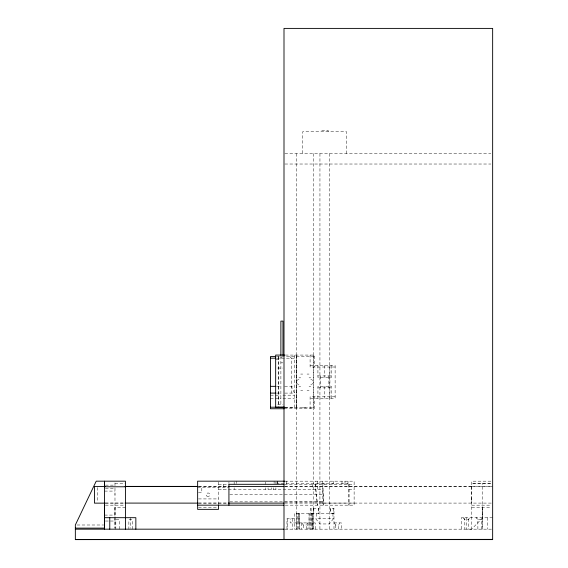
<?xml version="1.0" encoding="UTF-8"?>
<svg xmlns="http://www.w3.org/2000/svg" width="568" height="568" viewBox="0 0 568 568"><rect width="100%" height="100%" fill="white"/><g stroke="black" fill="none" stroke-linecap="round" stroke-linejoin="round"><path stroke-width="0.43" stroke-dasharray="2.84 2.13" d="M114.984 507.26L114.984 528.29L114.984 507.26L125.421 507.26M114.984 494.6L114.984 493.698M296.517 529.17L296.546 153.594M297.469 529.17L297.632 513.515M298.385 529.17L298.399 513.515M299.535 529.17L299.549 513.515M309.148 513.515L309.035 529.17L309.035 513.515M311.165 513.515L311.157 529.17L310.568 529.17L310.504 508.303L318.726 508.303L318.726 513.515M312.542 513.515L312.535 529.17L312.088 529.17L311.818 513.515M313.209 529.17L313.238 153.594M319.947 153.594L319.919 529.17M329.312 153.594L329.284 529.17M296.531 355.071L296.531 408.747L296.482 356.583M306.337 529.17L306.337 524.995L307.387 522.908M338.677 529.17L338.677 524.995L339.728 522.908M463.587 517.697L464.787 519.777L468.337 519.784L469.693 517.689L468.337 519.784L468.337 529.17M481.373 529.17L481.373 519.777L482.729 517.697M466.562 517.689L466.562 529.17L471.724 529.142L482.211 518.215L482.211 507.26L482.211 529.17L482.204 483.418M313.969 513.515L310.504 513.515M331.641 513.515L333.743 513.515M284.88 153.594L490.88 153.594M284.88 164.024L490.88 164.024M285.377 355.071L314.267 355.071L314.267 367.013M276.531 356.583L314.267 356.583M280.883 357.627L282.268 357.627M276.545 358.174L296.475 358.174M275.665 359.246L278.796 359.246M280.883 362.838L282.963 362.838M310.092 365.508L335.127 365.508L335.127 398.31L310.092 398.31M335.127 367.013L310.092 367.013L310.092 355.071M277.752 368.057L282.963 368.057M300.699 374.071L302.716 374.071M307.032 374.071L309.049 374.071M317.917 375.938L331.478 375.938M298.974 377.819L300.699 377.819M309.049 377.819L310.774 377.819M297.646 379.63L298.974 379.63M310.774 379.63L312.102 379.63M296.815 380.823L297.646 380.823M312.102 380.823L312.94 380.823M296.815 383.613L297.646 383.613M312.102 383.62L312.94 383.62M297.646 384.806L298.974 384.806M310.774 384.806L312.102 384.806M276.531 386.332L280.883 386.332M284.646 386.332L294.444 386.332M298.974 386.616L300.699 386.616M309.049 386.616L310.774 386.616M317.917 387.88L331.478 387.88M300.699 390.365L302.716 390.365M307.032 390.365L309.049 390.365M276.531 393.099L280.883 393.099M284.731 393.099L294.444 393.099L291.363 386.332M270.446 395.179L280.883 395.179M282.963 395.179L294.444 395.179M335.127 396.805L310.092 396.805L310.092 408.747M270.446 398.31L280.883 398.31M282.963 398.31L294.444 398.31M277.752 404.572L282.963 404.572M285.015 407.213L294.444 407.213M284.717 407.235L314.267 407.235M302.716 407.852L307.032 407.852M284.426 408.747L314.267 408.747L314.267 396.805M285.108 481.174L354.127 481.174L354.127 505.172L284.738 505.172M490.901 481.174L471.774 481.181L471.781 529.17M114.984 483.418L125.421 483.418M218.502 484.305L228.932 484.305M284.419 484.305L354.127 484.305M105.428 485.15L114.984 485.143M198.651 486.393L227.917 486.393M284.667 486.393L471.774 486.393M198.509 486.414L228.932 486.393M284.887 486.421L492.641 486.4M471.774 486.783L492.641 486.783M197.636 487.436L228.932 487.436M105.428 488.686L114.984 488.679M218.502 489.524L322.83 489.524L323.675 505.172L322.83 484.305M348.908 489.524L354.127 489.524M104.555 491.086L114.984 491.086M198.473 492.655L201.81 492.655L201.81 487.436M229.82 494.742L322.83 494.742M198.509 498.917L218.502 498.917M229.82 501.842L322.83 501.842M284.738 502.048L322.83 502.048M105.428 503.063L125.421 503.063M198.509 503.063L228.932 503.063M322.83 503.07L354.127 503.07M105.428 503.085L124.548 503.085M198.509 503.085L228.932 503.085M284.667 503.085L492.641 503.092M105.428 505.172L125.421 505.172M471.774 505.179L490.901 505.172M198.509 507.252L218.502 507.252M471.774 507.26L490.901 507.26M333.984 513.515L294.345 513.515L294.345 529.17M104.555 515.084L114.984 515.084L114.984 481.927M463.438 517.697L464.787 519.784L464.851 529.17M492.641 517.697L461.344 517.697L461.344 529.17M294.345 518.733L286.968 518.733L286.968 529.17M477.887 529.163L477.83 519.777L476.474 517.689L477.83 519.784L481.373 519.784M105.428 521.026L114.984 521.026L114.984 518.797M333.984 522.908L341.368 522.908L341.368 529.17M77.113 524.995L103.667 524.995M302.169 522.908L303.198 524.995L306.351 524.995M334.509 522.908L335.539 524.995L338.691 524.995M284.88 529.17L492.641 529.17M312.925 529.17L312.684 513.515M289.822 356.583L291.363 358.174L291.363 393.099M315.389 484.305L317.555 505.172L315.389 489.524L315.389 481.181M471.774 498.917L471.774 500.642M487.429 517.689L487.429 529.17M471.774 486.4L471.774 503.092M348.986 484.305L348.986 505.172M348.908 484.305L348.908 505.172M347.992 481.174L347.992 484.305M347.623 484.305L347.623 483.261L276.772 483.261L276.772 481.174M346.537 153.594L346.537 131.684L302.723 131.684L302.723 153.594M344.996 481.174L344.996 484.305M342.007 481.174L342.007 484.305M335.553 524.995L335.553 529.17M333.984 529.17L333.984 508.303L330.399 508.303L330.399 513.515M333.657 508.303L333.657 513.515M333.26 481.174L333.26 484.305M332.947 513.515L332.947 518.733M332.216 483.261L332.216 484.305M331.478 365.508L331.478 377.443L317.917 377.443L317.917 365.508M331.478 398.31L331.478 386.368L317.917 386.368L317.917 398.31M330.469 508.303L330.469 513.515M329.916 365.508L329.916 398.31M328.851 375.938L328.872 387.88M328.098 131.684L328.098 130.221L321.161 130.221L321.161 131.684M324.832 483.261L324.832 484.305M324.697 365.508L324.697 377.443M324.697 386.368L324.697 398.31M323.803 483.261L323.803 484.305M322.83 481.174L322.83 505.172M320.544 375.938L320.522 387.88M318.428 508.303L318.428 513.515M317.611 481.174L317.611 489.524M316.255 513.515L316.255 518.733M315.212 529.17L315.212 522.908L290.17 522.908L290.17 518.733M313.82 508.303L313.841 513.515M313.309 508.303L313.344 513.515M313.224 355.071L313.224 408.747M313.103 513.515L313.103 529.17M312.407 484.305L312.407 489.524M311.101 508.303L311.101 513.515M307.835 522.908L307.835 529.17M303.213 524.995L303.213 529.17M301.722 522.908L301.722 529.17M299.244 513.515L299.244 529.17M298.519 513.515L298.519 522.908M296.453 513.515L296.453 529.17M294.444 355.071L294.444 408.747M292.776 518.733L292.776 529.17M287.564 518.733L287.564 529.17M286.315 481.174L286.315 484.305M280.883 356.25L280.883 404.572M278.796 356.739L278.796 407.235M278.27 356.583L278.27 406.092M277.653 481.174L277.653 483.524M277.418 481.174L277.418 483.261M275.885 481.962L275.885 483.68M275.885 487.784L275.885 489.524M274.11 481.174L274.11 483.524M273.272 487.784L273.272 489.524M271.781 487.784L271.781 489.524M268.06 487.784L268.06 489.524M265.448 481.962L265.448 484.305M265.448 487.784L265.448 489.524M236.38 481.181L236.38 483.524M234.151 481.962L234.151 484.305M234.151 487.784L234.151 489.524M228.932 481.962L228.932 483.524M223.721 484.305L223.721 489.524M218.502 481.962L218.502 504.334M132.408 529.17L132.408 519.777L128.865 519.777L128.865 529.17M130.64 517.689L130.64 528.283M119.372 529.17L119.372 519.777L115.822 519.777L115.822 529.17M97.561 487.507L97.561 501.97M333.444 518.733L329.284 523.952L319.919 523.952L315.751 518.733L333.444 518.733M490.901 483.418L471.774 483.418L490.901 483.418M206.894 496.07A1.775 1.775 0 0 0 209.805 495.097A1.775 1.775 0 0 0 207.512 493.06A1.775 1.775 0 0 0 206.894 496.07"/><path stroke-width="0.85" d="M104.547 503.319L104.54 528.126L75.345 528.126M104.555 486.492L104.555 481.174L104.54 529.17M284.717 355.071L275.665 355.071L275.665 407.235L284.717 407.235M275.736 356.583L270.446 356.583L270.446 408.747L284.426 408.747M270.446 358.174L275.679 358.174M270.446 386.332L275.665 386.332M270.446 393.099L275.665 393.099M270.446 407.213L284.156 407.213M284.66 481.181L197.636 481.174L197.636 509.347L218.502 509.347L218.502 504.966M283.858 484.305L228.932 484.305L228.932 505.172M125.052 486.393L197.763 486.393M105.087 486.449L94.458 486.449L94.458 503.141L105.087 503.141M125.457 486.442L198.083 486.435M228.201 486.428L284 486.421M104.555 486.776L125.421 486.776M125.052 503.085L198.09 503.127M228.201 503.12L284 503.113M197.636 505.172L283.879 505.172M104.555 517.689L135.851 517.689L135.851 529.17M75.345 529.17L284 529.17M284 539.401L492.648 539.401L75.345 539.6L75.345 524.995L96.212 481.174L125.421 481.174L125.421 529.17M75.345 539.6L492.648 539.6L492.648 28.4L284 28.4L284 539.6M282.963 355.376L282.963 321.112L280.883 321.112L280.883 355.376M109.773 517.689L109.773 529.17"/></g></svg>
